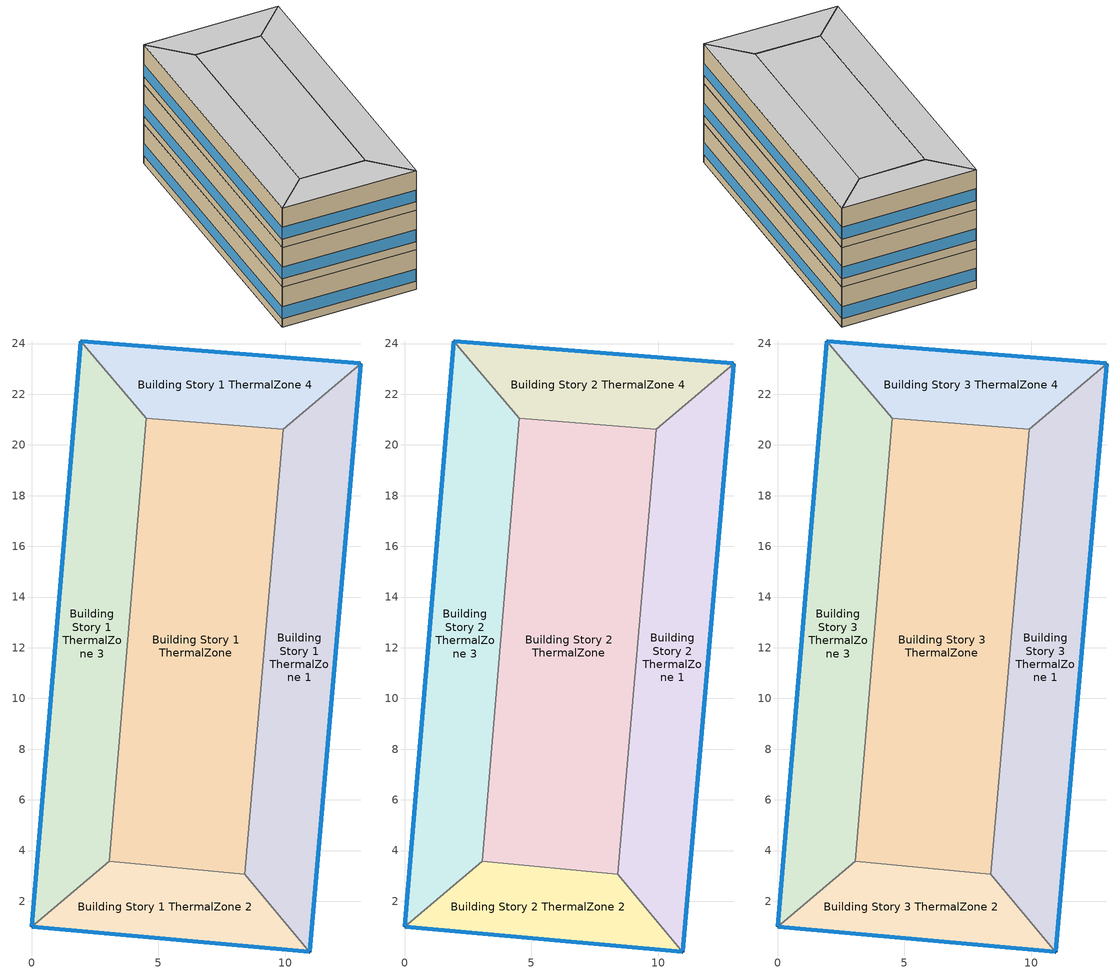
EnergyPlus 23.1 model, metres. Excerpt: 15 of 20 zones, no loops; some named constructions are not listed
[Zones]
Building Story 1 ThermalZone
 floor ground (Typical Insulated Carpeted 8in Slab Floor): 9.92,20.63 8.4,3.07 3.06,3.57 4.51,21.05 z0
 wall adiabatic (Typical Interior Wall): 8.4,3.07 9.92,20.63 4.51,21.05 3.06,3.57 8.4,3.07 z0:3.6
 ceiling adiabatic (Typical Interior Floor): 4.51,21.05 3.06,3.57 8.4,3.07 9.92,20.63 z3.6
Building Story 1 ThermalZone 1
 floor ground (Typical Insulated Carpeted 8in Slab Floor): 12.98,23.21 10.97,0 8.4,3.07 9.92,20.63 z0
 wall outside (Typical Insulated Steel Framed Exterior Wall R-20.41): 10.97,0 12.98,23.21 z0:3.6
 wall adiabatic (Typical Interior Wall): 12.98,23.21 9.92,20.63 8.4,3.07 10.97,0 z0:3.6
 window (U 0.48 SHGC 0.40 Dbl Ref-D Clr 6mm/13mm): 10.97,0.03 12.98,23.19 z0.76:1.84
 ceiling adiabatic (Typical Interior Ceiling): 9.92,20.63 8.4,3.07 10.97,0 12.98,23.21 z3.6
Building Story 1 ThermalZone 2
 floor ground (Typical Insulated Carpeted 8in Slab Floor): 10.97,0 0,1 3.06,3.57 8.4,3.07 z0
 wall outside (Typical Insulated Steel Framed Exterior Wall R-20.41): 0,1 10.97,0 z0:3.6
 wall adiabatic (Typical Interior Wall): 10.97,0 8.4,3.07 3.06,3.57 0,1 z0:3.6
 window (U 0.48 SHGC 0.40 Dbl Ref-D Clr 6mm/13mm): 0.03,1 10.94,0 z0.76:1.85
 ceiling adiabatic (Typical Interior Ceiling): 8.4,3.07 3.06,3.57 0,1 10.97,0 z3.6
Building Story 1 ThermalZone 3
 floor ground (Typical Insulated Carpeted 8in Slab Floor): 0,1 1.93,24.1 4.51,21.05 3.06,3.57 z0
 wall outside (Typical Insulated Steel Framed Exterior Wall R-20.41): 1.93,24.1 0,1 z0:3.6
 wall adiabatic (Typical Interior Wall): 0,1 3.06,3.57 4.51,21.05 1.93,24.1 z0:3.6
 window (U 0.48 SHGC 0.40 Dbl Ref-D Clr 6mm/13mm): 1.92,24.07 0,1.02 z0.76:1.84
 ceiling adiabatic (Typical Interior Ceiling): 3.06,3.57 4.51,21.05 1.93,24.1 0,1 z3.6
Building Story 1 ThermalZone 4
 floor ground (Typical Insulated Carpeted 8in Slab Floor): 1.93,24.1 12.98,23.21 9.92,20.63 4.51,21.05 z0
 wall outside (Typical Insulated Steel Framed Exterior Wall R-20.41): 12.98,23.21 1.93,24.1 z0:3.6
 wall adiabatic (Typical Interior Wall): 1.93,24.1 4.51,21.05 9.92,20.63 12.98,23.21 z0:3.6
 window (U 0.48 SHGC 0.40 Dbl Ref-D Clr 6mm/13mm): 12.95,23.21 1.95,24.1 z0.76:1.85
 ceiling adiabatic (Typical Interior Ceiling): 4.51,21.05 9.92,20.63 12.98,23.21 1.93,24.1 z3.6
Building Story 2 ThermalZone
 floor adiabatic (Typical Interior Floor): 9.92,20.63 8.4,3.07 3.06,3.57 4.51,21.05 z3.6
 wall adiabatic (Typical Interior Wall): 8.4,3.07 9.92,20.63 4.51,21.05 3.06,3.57 8.4,3.07 z3.6:7.2
 ceiling adiabatic (Typical Interior Ceiling): 4.51,21.05 3.06,3.57 8.4,3.07 9.92,20.63 z7.2
Building Story 2 ThermalZone 1
 floor adiabatic (Typical Interior Ceiling): 12.98,23.21 10.97,0 8.4,3.07 9.92,20.63 z3.6
 wall outside (Typical Insulated Steel Framed Exterior Wall R-20.41): 10.97,0 12.98,23.21 z3.6:7.2
 wall adiabatic (Typical Interior Wall): 12.98,23.21 9.92,20.63 8.4,3.07 10.97,0 z3.6:7.2
 window (U 0.48 SHGC 0.40 Dbl Ref-D Clr 6mm/13mm): 10.97,0.03 12.98,23.19 z4.36:5.44
 ceiling adiabatic (Typical Interior Ceiling): 9.92,20.63 8.4,3.07 10.97,0 12.98,23.21 z7.2
Building Story 2 ThermalZone 2
 floor adiabatic (Typical Interior Ceiling): 10.97,0 0,1 3.06,3.57 8.4,3.07 z3.6
 wall outside (Typical Insulated Steel Framed Exterior Wall R-20.41): 0,1 10.97,0 z3.6:7.2
 wall adiabatic (Typical Interior Wall): 10.97,0 8.4,3.07 3.06,3.57 0,1 z3.6:7.2
 window (U 0.48 SHGC 0.40 Dbl Ref-D Clr 6mm/13mm): 0.03,1 10.94,0 z4.36:5.45
 ceiling adiabatic (Typical Interior Ceiling): 8.4,3.07 3.06,3.57 0,1 10.97,0 z7.2
Building Story 2 ThermalZone 3
 floor adiabatic (Typical Interior Ceiling): 0,1 1.93,24.1 4.51,21.05 3.06,3.57 z3.6
 wall outside (Typical Insulated Steel Framed Exterior Wall R-20.41): 1.93,24.1 0,1 z3.6:7.2
 wall adiabatic (Typical Interior Wall): 0,1 3.06,3.57 4.51,21.05 1.93,24.1 z3.6:7.2
 window (U 0.48 SHGC 0.40 Dbl Ref-D Clr 6mm/13mm): 1.92,24.07 0,1.02 z4.36:5.44
 ceiling adiabatic (Typical Interior Ceiling): 3.06,3.57 4.51,21.05 1.93,24.1 0,1 z7.2
Building Story 2 ThermalZone 4
 floor adiabatic (Typical Interior Ceiling): 1.93,24.1 12.98,23.21 9.92,20.63 4.51,21.05 z3.6
 wall outside (Typical Insulated Steel Framed Exterior Wall R-20.41): 12.98,23.21 1.93,24.1 z3.6:7.2
 wall adiabatic (Typical Interior Wall): 1.93,24.1 4.51,21.05 9.92,20.63 12.98,23.21 z3.6:7.2
 window (U 0.48 SHGC 0.40 Dbl Ref-D Clr 6mm/13mm): 12.95,23.21 1.95,24.1 z4.36:5.45
 ceiling adiabatic (Typical Interior Ceiling): 4.51,21.05 9.92,20.63 12.98,23.21 1.93,24.1 z7.2
Building Story 3 ThermalZone
 floor adiabatic (Typical Interior Ceiling): 9.92,20.63 8.4,3.07 3.06,3.57 4.51,21.05 z7.2
 wall adiabatic (Typical Interior Wall): 8.4,3.07 9.92,20.63 4.51,21.05 3.06,3.57 8.4,3.07 z7.2:10.8
 ceiling adiabatic (Typical Interior Ceiling): 4.51,21.05 3.06,3.57 8.4,3.07 9.92,20.63 z10.8
Building Story 3 ThermalZone 1
 floor adiabatic (Typical Interior Ceiling): 12.98,23.21 10.97,0 8.4,3.07 9.92,20.63 z7.2
 wall outside (Typical Insulated Steel Framed Exterior Wall R-20.41): 10.97,0 12.98,23.21 z7.2:10.8
 wall adiabatic (Typical Interior Wall): 12.98,23.21 9.92,20.63 8.4,3.07 10.97,0 z7.2:10.8
 window (U 0.48 SHGC 0.40 Dbl Ref-D Clr 6mm/13mm): 10.97,0.03 12.98,23.19 z7.96:9.04
 ceiling adiabatic (Typical Interior Ceiling): 9.92,20.63 8.4,3.07 10.97,0 12.98,23.21 z10.8
Building Story 3 ThermalZone 2
 floor adiabatic (Typical Interior Ceiling): 10.97,0 0,1 3.06,3.57 8.4,3.07 z7.2
 wall outside (Typical Insulated Steel Framed Exterior Wall R-20.41): 0,1 10.97,0 z7.2:10.8
 wall adiabatic (Typical Interior Wall): 10.97,0 8.4,3.07 3.06,3.57 0,1 z7.2:10.8
 window (U 0.48 SHGC 0.40 Dbl Ref-D Clr 6mm/13mm): 0.03,1 10.94,0 z7.96:9.05
 ceiling adiabatic (Typical Interior Floor): 8.4,3.07 3.06,3.57 0,1 10.97,0 z10.8
Building Story 3 ThermalZone 3
 floor adiabatic (Typical Interior Ceiling): 0,1 1.93,24.1 4.51,21.05 3.06,3.57 z7.2
 wall outside (Typical Insulated Steel Framed Exterior Wall R-20.41): 1.93,24.1 0,1 z7.2:10.8
 wall adiabatic (Typical Interior Wall): 0,1 3.06,3.57 4.51,21.05 1.93,24.1 z7.2:10.8
 window (U 0.48 SHGC 0.40 Dbl Ref-D Clr 6mm/13mm): 1.92,24.07 0,1.02 z7.96:9.04
 ceiling adiabatic (Typical Interior Floor): 3.06,3.57 4.51,21.05 1.93,24.1 0,1 z10.8
Building Story 3 ThermalZone 4
 floor adiabatic (Typical Interior Ceiling): 1.93,24.1 12.98,23.21 9.92,20.63 4.51,21.05 z7.2
 wall outside (Typical Insulated Steel Framed Exterior Wall R-20.41): 12.98,23.21 1.93,24.1 z7.2:10.8
 wall adiabatic (Typical Interior Wall): 1.93,24.1 4.51,21.05 9.92,20.63 12.98,23.21 z7.2:10.8
 window (U 0.48 SHGC 0.40 Dbl Ref-D Clr 6mm/13mm): 12.95,23.21 1.95,24.1 z7.96:9.05
 ceiling adiabatic (Typical Interior Floor): 4.51,21.05 9.92,20.63 12.98,23.21 1.93,24.1 z10.8
[Building]
bld_34: Terrain=City
[Site:Location]
Laramie General Brees Field_WY_USA: Latitude {deg}=41.3151; Longitude {deg}=-105.58; Time Zone {hr}=-7; Elevation {m}=2215
[Site:GroundTemperature:FCfactorMethod]
8.6, 2.8, -4.1, -8.8, -2.2, 0.3, 6.7, 10.1, 16.5, 20.6, 19.2, 14.7
[Site:WaterMainsTemperature]
Calculation Method=Correlation; Annual Average Outdoor Air Temperature {C}=8.96667; Maximum Difference In Monthly Average Outdoor Air Temperatures {deltaC}=26.2
[SizingPeriod:DesignDay] Day of Month=21; Dry-Bulb Temperature Range Modifier Type=DefaultMultipliers; Humidity Condition Type=Wetbulb; Barometric Pressure {Pa}=98769; Rain Indicator=No; Snow Indicator=No; Daylight Saving Time Indicator=No; Begin Environment Reset Mode=FullResetAtBeginEnvironment
Name | Month | Day Type | Maximum Dry-Bulb Temperature {C} | Daily Dry-Bulb Temperature Range {deltaC} | Wetbulb or DewPoint at Maximum Dry-Bulb {C} | Wind Speed {m/s} | Wind Direction {deg} | Solar Model Indicator | ASHRAE Clear Sky Optical Depth for Beam Irradiance (taub) | ASHRAE Clear Sky Optical Depth for Diffuse Irradiance (taud) | Sky Clearness
Buffalo Niagara Intl Ap Ann Clg .4% Condns DB=>MWB 1 | 7 | SummerDesignDay | 30.3 | 9.3 | 21.8 | 5.7 | 240 | ASHRAETau | 0.462 | 2.001
Buffalo Niagara Intl Ap Ann Clg .4% Condns WB=>MDB 1 | 7 | SummerDesignDay | 27.8 | 9.3 | 23.8 | 5.7 | 240 | ASHRAETau | 0.462 | 2.001
Buffalo Niagara Intl Ap Ann Htg 99.6% Condns DB 1 | 1 | WinterDesignDay | -16.3 | 0 | -16.3 | 5.1 | 270 | ASHRAEClearSky |  |  | 0
[Material] Thermal Absorptance=0.9; Solar Absorptance=0.7
Name | Roughness | Thickness {m} | Conductivity {W/m-K} | Density {kg/m3} | Specific Heat {J/kg-K} | Visible Absorptance
100mm Normalweight concrete floor | MediumRough | 0.1016 | 2.31045 | 2322 | 832.557 | 0.7
25mm Stucco | Smooth | 0.0254 | 0.72 | 1856 | 840 | 0.7
5/8 in. Gypsum Board | MediumSmooth | 0.0159 | 0.16 | 800 | 1090 | 0.7
8 in. Normalweight Concrete Floor | MediumRough | 0.2032 | 2.31 | 2322 | 832 | 0.7
G01 13mm gypsum board | Smooth | 0.0127 | 0.160031 | 800.001 | 1090.73 | 0.5
[Material:NoMass] Roughness=Smooth; Thermal Absorptance=0.9; Solar Absorptance=0.7
Name | Thermal Resistance {m2-K/W} | Visible Absorptance
CP02 CARPET PAD; Typical Carpet Pad | 0.21648 | 0.8
Typical Insulation R-18.23 | 3.21036 | 0.7
[WindowMaterial:Gas]
AIR 13MM: Gas Type=Air; Thickness {m}=0.0127
[WindowMaterial:Glazing] Optical Data Type=SpectralAverage; Thickness {m}=0.006; Infrared Transmittance at Normal Incidence=0; Front Side Infrared Hemispherical Emissivity=0.84; Conductivity {W/m-K}=0.9; Dirt Correction Factor for Solar and Visible Transmittance=1; Solar Diffusing=No
Name | Solar Transmittance at Normal Incidence | Front Side Solar Reflectance at Normal Incidence | Back Side Solar Reflectance at Normal Incidence | Visible Transmittance at Normal Incidence | Front Side Visible Reflectance at Normal Incidence | Back Side Visible Reflectance at Normal Incidence | Back Side Infrared Hemispherical Emissivity
CLEAR 6MM | 0.775 | 0.071 | 0.071 | 0.881 | 0.08 | 0.08 | 0.84
REF D CLEAR 6MM | 0.429 | 0.308 | 0.379 | 0.334 | 0.453 | 0.505 | 0.82
[Construction]
Typical Insulated Carpeted 8in Slab Floor: 8 in. Normalweight Concrete Floor, Typical Carpet Pad
Typical Insulated Steel Framed Exterior Wall R-20.41: 25mm Stucco, 5/8 in. Gypsum Board, Typical Insulation R-18.23, 5/8 in. Gypsum Board
Typical Interior Ceiling: CP02 CARPET PAD, 100mm Normalweight concrete floor
Typical Interior Floor: 100mm Normalweight concrete floor, CP02 CARPET PAD
Typical Interior Wall: G01 13mm gypsum board, G01 13mm gypsum board
U 0.48 SHGC 0.40 Dbl Ref-D Clr 6mm/13mm: REF D CLEAR 6MM, AIR 13MM, CLEAR 6MM
[Zone] Multiplier=1; Part of Total Floor Area=Yes
Building Story 1 ThermalZone; Building Story 1 ThermalZone 1; Building Story 1 ThermalZone 2; Building Story 1 ThermalZone 3; Building Story 1 ThermalZone 4; Building Story 2 ThermalZone; Building Story 2 ThermalZone 1; Building Story 2 ThermalZone 2; Building Story 2 ThermalZone 3; Building Story 2 ThermalZone 4; Building Story 3 ThermalZone; Building Story 3 ThermalZone 1; Building Story 3 ThermalZone 2; Building Story 3 ThermalZone 3; Building Story 3 ThermalZone 4
[Space]
Name | Zone | Space Type
Building Story 1 Space | Building Story 1 ThermalZone | Story Ground Blended Space Type
Building Story 1 Space 1 | Building Story 1 ThermalZone 1 | Story Ground Blended Space Type
Building Story 1 Space 2 | Building Story 1 ThermalZone 2 | Story Ground Blended Space Type
Building Story 1 Space 3 | Building Story 1 ThermalZone 3 | Story Ground Blended Space Type
Building Story 1 Space 4 | Building Story 1 ThermalZone 4 | Story Ground Blended Space Type
Building Story 2 Space | Building Story 2 ThermalZone | Story Mid Blended Space Type
Building Story 2 Space 1 | Building Story 2 ThermalZone 1 | Story Mid Blended Space Type
Building Story 2 Space 2 | Building Story 2 ThermalZone 2 | Story Mid Blended Space Type
Building Story 2 Space 3 | Building Story 2 ThermalZone 3 | Story Mid Blended Space Type
Building Story 2 Space 4 | Building Story 2 ThermalZone 4 | Story Mid Blended Space Type
Building Story 3 Space | Building Story 3 ThermalZone | Story Mid2 Blended Space Type
Building Story 3 Space 1 | Building Story 3 ThermalZone 1 | Story Mid2 Blended Space Type
Building Story 3 Space 2 | Building Story 3 ThermalZone 2 | Story Mid2 Blended Space Type
Building Story 3 Space 3 | Building Story 3 ThermalZone 3 | Story Mid2 Blended Space Type
Building Story 3 Space 4 | Building Story 3 ThermalZone 4 | Story Mid2 Blended Space Type
[InternalMass]
Name | Construction | Zone or ZoneList | Space or SpaceList | Surface Area {m2}
Building Story 1 Space 1 Office OfficeLarge Data Center A  - Story Ground Mass; Building Story 1 Space 1 Office OfficeLarge Data Center C  - Story Ground Mass | InteriorFurnishings 1 | Building Story 1 ThermalZone 1 | Building Story 1 Space 1 | 0.606669
Building Story 1 Space 2 Office OfficeLarge Data Center A  - Story Ground Mass; Building Story 1 Space 2 Office OfficeLarge Data Center C  - Story Ground Mass | InteriorFurnishings 1 | Building Story 1 ThermalZone 2 | Building Story 1 Space 2 | 0.243609
Building Story 1 Space Office OfficeLarge Data Center A  - Story Ground Mass; Building Story 1 Space Office OfficeLarge Data Center C  - Story Ground Mass | InteriorFurnishings 1 | Building Story 1 ThermalZone | Building Story 1 Space | 0.996878
Building Story 1 Space 3 Office OfficeLarge Data Center A  - Story Ground Mass; Building Story 1 Space 3 Office OfficeLarge Data Center C  - Story Ground Mass | InteriorFurnishings 1 | Building Story 1 ThermalZone 3 | Building Story 1 Space 3 | 0.60685
Building Story 1 Space 4 Office OfficeLarge Data Center A  - Story Ground Mass; Building Story 1 Space 4 Office OfficeLarge Data Center C  - Story Ground Mass | InteriorFurnishings 1 | Building Story 1 ThermalZone 4 | Building Story 1 Space 4 | 0.245283
Building Story 1 Space 1 Office OfficeLarge Data Center B  - Story Ground Mass | InteriorFurnishings 1 | Building Story 1 ThermalZone 1 | Building Story 1 Space 1 | 0.52294
Building Story 1 Space 2 Office OfficeLarge Data Center B  - Story Ground Mass | InteriorFurnishings 1 | Building Story 1 ThermalZone 2 | Building Story 1 Space 2 | 0.209987
Building Story 1 Space Office OfficeLarge Data Center B  - Story Ground Mass | InteriorFurnishings 1 | Building Story 1 ThermalZone | Building Story 1 Space | 0.859296
Building Story 1 Space 3 Office OfficeLarge Data Center B  - Story Ground Mass | InteriorFurnishings 1 | Building Story 1 ThermalZone 3 | Building Story 1 Space 3 | 0.523097
Building Story 1 Space 4 Office OfficeLarge Data Center B  - Story Ground Mass | InteriorFurnishings 1 | Building Story 1 ThermalZone 4 | Building Story 1 Space 4 | 0.211431
Building Story 1 Space 1 Office OfficeLarge Main Data Center A  - Story Ground Mass; Building Story 1 Space 1 Office OfficeLarge Main Data Center C  - Story Ground Mass | InteriorFurnishings 1 | Building Story 1 ThermalZone 1 | Building Story 1 Space 1 | 1.09071
Building Story 1 Space 2 Office OfficeLarge Main Data Center A  - Story Ground Mass; Building Story 1 Space 2 Office OfficeLarge Main Data Center C  - Story Ground Mass | InteriorFurnishings 1 | Building Story 1 ThermalZone 2 | Building Story 1 Space 2 | 0.437978
Building Story 1 Space Office OfficeLarge Main Data Center A  - Story Ground Mass; Building Story 1 Space Office OfficeLarge Main Data Center C  - Story Ground Mass | InteriorFurnishings 1 | Building Story 1 ThermalZone | Building Story 1 Space | 1.79226
Building Story 1 Space 3 Office OfficeLarge Main Data Center A  - Story Ground Mass; Building Story 1 Space 3 Office OfficeLarge Main Data Center C  - Story Ground Mass | InteriorFurnishings 1 | Building Story 1 ThermalZone 3 | Building Story 1 Space 3 | 1.09104
Building Story 1 Space 4 Office OfficeLarge Main Data Center A  - Story Ground Mass; Building Story 1 Space 4 Office OfficeLarge Main Data Center C  - Story Ground Mass | InteriorFurnishings 1 | Building Story 1 ThermalZone 4 | Building Story 1 Space 4 | 0.440988
Building Story 1 Space 1 Office OfficeLarge Main Data Center B  - Story Ground Mass | InteriorFurnishings 1 | Building Story 1 ThermalZone 1 | Building Story 1 Space 1 | 0.94018
Building Story 1 Space 2 Office OfficeLarge Main Data Center B  - Story Ground Mass | InteriorFurnishings 1 | Building Story 1 ThermalZone 2 | Building Story 1 Space 2 | 0.377531
Building Story 1 Space Office OfficeLarge Main Data Center B  - Story Ground Mass | InteriorFurnishings 1 | Building Story 1 ThermalZone | Building Story 1 Space | 1.5449
Building Story 1 Space 3 Office OfficeLarge Main Data Center B  - Story Ground Mass | InteriorFurnishings 1 | Building Story 1 ThermalZone 3 | Building Story 1 Space 3 | 0.940461
Building Story 1 Space 4 Office OfficeLarge Main Data Center B  - Story Ground Mass | InteriorFurnishings 1 | Building Story 1 ThermalZone 4 | Building Story 1 Space 4 | 0.380126
Building Story 1 Space 1 SecondarySchool Auditorium A  - Story Ground Mass; Building Story 1 Space 1 SecondarySchool Auditorium C  - Story Ground Mass | InteriorFurnishings 1 | Building Story 1 ThermalZone 1 | Building Story 1 Space 1 | 4.87917
Building Story 1 Space 2 SecondarySchool Auditorium A  - Story Ground Mass; Building Story 1 Space 2 SecondarySchool Auditorium C  - Story Ground Mass | InteriorFurnishings 1 | Building Story 1 ThermalZone 2 | Building Story 1 Space 2 | 1.95924
Building Story 1 Space SecondarySchool Auditorium A  - Story Ground Mass; Building Story 1 Space SecondarySchool Auditorium C  - Story Ground Mass | InteriorFurnishings 1 | Building Story 1 ThermalZone | Building Story 1 Space | 8.01745
Building Story 1 Space 3 SecondarySchool Auditorium A  - Story Ground Mass; Building Story 1 Space 3 SecondarySchool Auditorium C  - Story Ground Mass | InteriorFurnishings 1 | Building Story 1 ThermalZone 3 | Building Story 1 Space 3 | 4.88062
Building Story 1 Space 4 SecondarySchool Auditorium A  - Story Ground Mass; Building Story 1 Space 4 SecondarySchool Auditorium C  - Story Ground Mass | InteriorFurnishings 1 | Building Story 1 ThermalZone 4 | Building Story 1 Space 4 | 1.97271
Building Story 1 Space 1 SecondarySchool Auditorium B  - Story Ground Mass | InteriorFurnishings 1 | Building Story 1 ThermalZone 1 | Building Story 1 Space 1 | 4.20577
Building Story 1 Space 2 SecondarySchool Auditorium B  - Story Ground Mass | InteriorFurnishings 1 | Building Story 1 ThermalZone 2 | Building Story 1 Space 2 | 1.68884
Building Story 1 Space SecondarySchool Auditorium B  - Story Ground Mass | InteriorFurnishings 1 | Building Story 1 ThermalZone | Building Story 1 Space | 6.91093
Building Story 1 Space 3 SecondarySchool Auditorium B  - Story Ground Mass | InteriorFurnishings 1 | Building Story 1 ThermalZone 3 | Building Story 1 Space 3 | 4.20703
Building Story 1 Space 4 SecondarySchool Auditorium B  - Story Ground Mass | InteriorFurnishings 1 | Building Story 1 ThermalZone 4 | Building Story 1 Space 4 | 1.70045
Building Story 1 Space 1 SecondarySchool Cafeteria A  - Story Ground Mass; Building Story 1 Space 1 SecondarySchool Cafeteria C  - Story Ground Mass | InteriorFurnishings 1 | Building Story 1 ThermalZone 1 | Building Story 1 Space 1 | 3.0882
Building Story 1 Space 2 SecondarySchool Cafeteria A  - Story Ground Mass; Building Story 1 Space 2 SecondarySchool Cafeteria C  - Story Ground Mass | InteriorFurnishings 1 | Building Story 1 ThermalZone 2 | Building Story 1 Space 2 | 1.24007
Building Story 1 Space SecondarySchool Cafeteria A  - Story Ground Mass; Building Story 1 Space SecondarySchool Cafeteria C  - Story Ground Mass | InteriorFurnishings 1 | Building Story 1 ThermalZone | Building Story 1 Space | 5.07454
Building Story 1 Space 3 SecondarySchool Cafeteria A  - Story Ground Mass; Building Story 1 Space 3 SecondarySchool Cafeteria C  - Story Ground Mass | InteriorFurnishings 1 | Building Story 1 ThermalZone 3 | Building Story 1 Space 3 | 3.08913
Building Story 1 Space 4 SecondarySchool Cafeteria A  - Story Ground Mass; Building Story 1 Space 4 SecondarySchool Cafeteria C  - Story Ground Mass | InteriorFurnishings 1 | Building Story 1 ThermalZone 4 | Building Story 1 Space 4 | 1.2486
Building Story 1 Space 1 SecondarySchool Cafeteria B  - Story Ground Mass | InteriorFurnishings 1 | Building Story 1 ThermalZone 1 | Building Story 1 Space 1 | 2.66199
Building Story 1 Space 2 SecondarySchool Cafeteria B  - Story Ground Mass | InteriorFurnishings 1 | Building Story 1 ThermalZone 2 | Building Story 1 Space 2 | 1.06893
Building Story 1 Space SecondarySchool Cafeteria B  - Story Ground Mass | InteriorFurnishings 1 | Building Story 1 ThermalZone | Building Story 1 Space | 4.37418
Building Story 1 Space 3 SecondarySchool Cafeteria B  - Story Ground Mass | InteriorFurnishings 1 | Building Story 1 ThermalZone 3 | Building Story 1 Space 3 | 2.66278
Building Story 1 Space 4 SecondarySchool Cafeteria B  - Story Ground Mass | InteriorFurnishings 1 | Building Story 1 ThermalZone 4 | Building Story 1 Space 4 | 1.07627
Building Story 1 Space 1 SecondarySchool ComputerRoom A  - Story Ground Mass; Building Story 1 Space 1 SecondarySchool ComputerRoom C  - Story Ground Mass | InteriorFurnishings 1 | Building Story 1 ThermalZone 1 | Building Story 1 Space 1 | 4.71459
Building Story 1 Space 2 SecondarySchool ComputerRoom A  - Story Ground Mass; Building Story 1 Space 2 SecondarySchool ComputerRoom C  - Story Ground Mass | InteriorFurnishings 1 | Building Story 1 ThermalZone 2 | Building Story 1 Space 2 | 1.89315
Building Story 1 Space SecondarySchool ComputerRoom A  - Story Ground Mass; Building Story 1 Space SecondarySchool ComputerRoom C  - Story Ground Mass | InteriorFurnishings 1 | Building Story 1 ThermalZone | Building Story 1 Space | 7.74702
Building Story 1 Space 3 SecondarySchool ComputerRoom A  - Story Ground Mass; Building Story 1 Space 3 SecondarySchool ComputerRoom C  - Story Ground Mass | InteriorFurnishings 1 | Building Story 1 ThermalZone 3 | Building Story 1 Space 3 | 4.716
Building Story 1 Space 4 SecondarySchool ComputerRoom A  - Story Ground Mass; Building Story 1 Space 4 SecondarySchool ComputerRoom C  - Story Ground Mass | InteriorFurnishings 1 | Building Story 1 ThermalZone 4 | Building Story 1 Space 4 | 1.90617
Building Story 1 Space 1 SecondarySchool ComputerRoom B  - Story Ground Mass | InteriorFurnishings 1 | Building Story 1 ThermalZone 1 | Building Story 1 Space 1 | 4.06391
Building Story 1 Space 2 SecondarySchool ComputerRoom B  - Story Ground Mass | InteriorFurnishings 1 | Building Story 1 ThermalZone 2 | Building Story 1 Space 2 | 1.63187
Building Story 1 Space SecondarySchool ComputerRoom B  - Story Ground Mass | InteriorFurnishings 1 | Building Story 1 ThermalZone | Building Story 1 Space | 6.67782
Building Story 1 Space 3 SecondarySchool ComputerRoom B  - Story Ground Mass | InteriorFurnishings 1 | Building Story 1 ThermalZone 3 | Building Story 1 Space 3 | 4.06513
Building Story 1 Space 4 SecondarySchool ComputerRoom B  - Story Ground Mass | InteriorFurnishings 1 | Building Story 1 ThermalZone 4 | Building Story 1 Space 4 | 1.64309
Building Story 1 Space 1 SecondarySchool Gym A end_b - Story Ground Mass; Building Story 1 Space 1 SecondarySchool Gym C end_b - Story Ground Mass | InteriorFurnishings 1 | Building Story 1 ThermalZone 1 | Building Story 1 Space 1 | 7.96091
Building Story 1 Space 2 SecondarySchool Gym A end_b - Story Ground Mass; Building Story 1 Space 2 SecondarySchool Gym C end_b - Story Ground Mass | InteriorFurnishings 1 | Building Story 1 ThermalZone 2 | Building Story 1 Space 2 | 3.19672
Building Story 1 Space SecondarySchool Gym A end_b - Story Ground Mass; Building Story 1 Space SecondarySchool Gym C end_b - Story Ground Mass | InteriorFurnishings 1 | Building Story 1 ThermalZone | Building Story 1 Space | 13.0814
Building Story 1 Space 3 SecondarySchool Gym A end_b - Story Ground Mass; Building Story 1 Space 3 SecondarySchool Gym C end_b - Story Ground Mass | InteriorFurnishings 1 | Building Story 1 ThermalZone 3 | Building Story 1 Space 3 | 7.96329
Building Story 1 Space 4 SecondarySchool Gym A end_b - Story Ground Mass; Building Story 1 Space 4 SecondarySchool Gym C end_b - Story Ground Mass | InteriorFurnishings 1 | Building Story 1 ThermalZone 4 | Building Story 1 Space 4 | 3.21869
Building Story 1 Space 1 SecondarySchool Gym B end_b - Story Ground Mass | InteriorFurnishings 1 | Building Story 1 ThermalZone 1 | Building Story 1 Space 1 | 6.8622
Building Story 1 Space 2 SecondarySchool Gym B end_b - Story Ground Mass | InteriorFurnishings 1 | Building Story 1 ThermalZone 2 | Building Story 1 Space 2 | 2.75553
Building Story 1 Space SecondarySchool Gym B end_b - Story Ground Mass | InteriorFurnishings 1 | Building Story 1 ThermalZone | Building Story 1 Space | 11.276
Building Story 1 Space 3 SecondarySchool Gym B end_b - Story Ground Mass | InteriorFurnishings 1 | Building Story 1 ThermalZone 3 | Building Story 1 Space 3 | 6.86425
Building Story 1 Space 4 SecondarySchool Gym B end_b - Story Ground Mass | InteriorFurnishings 1 | Building Story 1 ThermalZone 4 | Building Story 1 Space 4 | 2.77447
Building Story 1 Space 1 SecondarySchool Kitchen A  - Story Ground Mass; Building Story 1 Space 1 SecondarySchool Kitchen C  - Story Ground Mass | InteriorFurnishings 1 | Building Story 1 ThermalZone 1 | Building Story 1 Space 1 | 1.0649
Building Story 1 Space 2 SecondarySchool Kitchen A  - Story Ground Mass; Building Story 1 Space 2 SecondarySchool Kitchen C  - Story Ground Mass | InteriorFurnishings 1 | Building Story 1 ThermalZone 2 | Building Story 1 Space 2 | 0.427611
Building Story 1 Space SecondarySchool Kitchen A  - Story Ground Mass; Building Story 1 Space SecondarySchool Kitchen C  - Story Ground Mass | InteriorFurnishings 1 | Building Story 1 ThermalZone | Building Story 1 Space | 1.74984
Building Story 1 Space 3 SecondarySchool Kitchen A  - Story Ground Mass; Building Story 1 Space 3 SecondarySchool Kitchen C  - Story Ground Mass | InteriorFurnishings 1 | Building Story 1 ThermalZone 3 | Building Story 1 Space 3 | 1.06522
Building Story 1 Space 4 SecondarySchool Kitchen A  - Story Ground Mass; Building Story 1 Space 4 SecondarySchool Kitchen C  - Story Ground Mass | InteriorFurnishings 1 | Building Story 1 ThermalZone 4 | Building Story 1 Space 4 | 0.430551
Building Story 1 Space 1 SecondarySchool Kitchen B  - Story Ground Mass | InteriorFurnishings 1 | Building Story 1 ThermalZone 1 | Building Story 1 Space 1 | 0.917927
Building Story 1 Space 2 SecondarySchool Kitchen B  - Story Ground Mass | InteriorFurnishings 1 | Building Story 1 ThermalZone 2 | Building Story 1 Space 2 | 0.368595
Building Story 1 Space SecondarySchool Kitchen B  - Story Ground Mass | InteriorFurnishings 1 | Building Story 1 ThermalZone | Building Story 1 Space | 1.50834
Building Story 1 Space 3 SecondarySchool Kitchen B  - Story Ground Mass | InteriorFurnishings 1 | Building Story 1 ThermalZone 3 | Building Story 1 Space 3 | 0.918201
Building Story 1 Space 4 SecondarySchool Kitchen B  - Story Ground Mass | InteriorFurnishings 1 | Building Story 1 ThermalZone 4 | Building Story 1 Space 4 | 0.371129
Building Story 1 Space 1 SecondarySchool Library A  - Story Ground Mass; Building Story 1 Space 1 SecondarySchool Library C  - Story Ground Mass | InteriorFurnishings 1 | Building Story 1 ThermalZone 1 | Building Story 1 Space 1 | 4.1531
Building Story 1 Space 2 SecondarySchool Library A  - Story Ground Mass; Building Story 1 Space 2 SecondarySchool Library C  - Story Ground Mass | InteriorFurnishings 1 | Building Story 1 ThermalZone 2 | Building Story 1 Space 2 | 1.66768
Building Story 1 Space SecondarySchool Library A  - Story Ground Mass; Building Story 1 Space SecondarySchool Library C  - Story Ground Mass | InteriorFurnishings 1 | Building Story 1 ThermalZone | Building Story 1 Space | 6.82437
Building Story 1 Space 3 SecondarySchool Library A  - Story Ground Mass; Building Story 1 Space 3 SecondarySchool Library C  - Story Ground Mass | InteriorFurnishings 1 | Building Story 1 ThermalZone 3 | Building Story 1 Space 3 | 4.15434
Building Story 1 Space 4 SecondarySchool Library A  - Story Ground Mass; Building Story 1 Space 4 SecondarySchool Library C  - Story Ground Mass | InteriorFurnishings 1 | Building Story 1 ThermalZone 4 | Building Story 1 Space 4 | 1.67915
Building Story 1 Space 1 SecondarySchool Library B  - Story Ground Mass | InteriorFurnishings 1 | Building Story 1 ThermalZone 1 | Building Story 1 Space 1 | 3.57992
Building Story 1 Space 2 SecondarySchool Library B  - Story Ground Mass | InteriorFurnishings 1 | Building Story 1 ThermalZone 2 | Building Story 1 Space 2 | 1.43752
Building Story 1 Space SecondarySchool Library B  - Story Ground Mass | InteriorFurnishings 1 | Building Story 1 ThermalZone | Building Story 1 Space | 5.88252
Building Story 1 Space 3 SecondarySchool Library B  - Story Ground Mass | InteriorFurnishings 1 | Building Story 1 ThermalZone 3 | Building Story 1 Space 3 | 3.58099
Building Story 1 Space 4 SecondarySchool Library B  - Story Ground Mass | InteriorFurnishings 1 | Building Story 1 ThermalZone 4 | Building Story 1 Space 4 | 1.4474
Building Story 1 Space 1 SecondarySchool Lobby A  - Story Ground Mass; Building Story 1 Space 1 SecondarySchool Lobby C  - Story Ground Mass; Building Story 1 Space 1 SecondarySchool Restroom A  - Story Ground Mass; Building Story 1 Space 1 SecondarySchool Restroom C  - Story Ground Mass | InteriorFurnishings 1 | Building Story 1 ThermalZone 1 | Building Story 1 Space 1 | 2.07171
Building Story 1 Space 2 SecondarySchool Lobby A  - Story Ground Mass; Building Story 1 Space 2 SecondarySchool Lobby C  - Story Ground Mass; Building Story 1 Space 2 SecondarySchool Restroom A  - Story Ground Mass; Building Story 1 Space 2 SecondarySchool Restroom C  - Story Ground Mass | InteriorFurnishings 1 | Building Story 1 ThermalZone 2 | Building Story 1 Space 2 | 0.831898
Building Story 1 Space SecondarySchool Lobby A  - Story Ground Mass; Building Story 1 Space SecondarySchool Lobby C  - Story Ground Mass; Building Story 1 Space SecondarySchool Restroom A  - Story Ground Mass; Building Story 1 Space SecondarySchool Restroom C  - Story Ground Mass | InteriorFurnishings 1 | Building Story 1 ThermalZone | Building Story 1 Space | 3.40423
Building Story 1 Space 3 SecondarySchool Lobby A  - Story Ground Mass; Building Story 1 Space 3 SecondarySchool Lobby C  - Story Ground Mass; Building Story 1 Space 3 SecondarySchool Restroom A  - Story Ground Mass; Building Story 1 Space 3 SecondarySchool Restroom C  - Story Ground Mass | InteriorFurnishings 1 | Building Story 1 ThermalZone 3 | Building Story 1 Space 3 | 2.07233
Building Story 1 Space 4 SecondarySchool Lobby A  - Story Ground Mass; Building Story 1 Space 4 SecondarySchool Lobby C  - Story Ground Mass; Building Story 1 Space 4 SecondarySchool Restroom A  - Story Ground Mass; Building Story 1 Space 4 SecondarySchool Restroom C  - Story Ground Mass | InteriorFurnishings 1 | Building Story 1 ThermalZone 4 | Building Story 1 Space 4 | 0.837617
Building Story 1 Space 1 SecondarySchool Lobby B  - Story Ground Mass; Building Story 1 Space 1 SecondarySchool Restroom B  - Story Ground Mass | InteriorFurnishings 1 | Building Story 1 ThermalZone 1 | Building Story 1 Space 1 | 1.78579
Building Story 1 Space 2 SecondarySchool Lobby B  - Story Ground Mass; Building Story 1 Space 2 SecondarySchool Restroom B  - Story Ground Mass | InteriorFurnishings 1 | Building Story 1 ThermalZone 2 | Building Story 1 Space 2 | 0.717085
Building Story 1 Space SecondarySchool Lobby B  - Story Ground Mass; Building Story 1 Space SecondarySchool Restroom B  - Story Ground Mass | InteriorFurnishings 1 | Building Story 1 ThermalZone | Building Story 1 Space | 2.9344
Building Story 1 Space 3 SecondarySchool Lobby B  - Story Ground Mass; Building Story 1 Space 3 SecondarySchool Restroom B  - Story Ground Mass | InteriorFurnishings 1 | Building Story 1 ThermalZone 3 | Building Story 1 Space 3 | 1.78632
Building Story 1 Space 4 SecondarySchool Lobby B  - Story Ground Mass; Building Story 1 Space 4 SecondarySchool Restroom B  - Story Ground Mass | InteriorFurnishings 1 | Building Story 1 ThermalZone 4 | Building Story 1 Space 4 | 0.722014
Building Story 1 Space 1 SecondarySchool Mechanical A  - Story Ground Mass; Building Story 1 Space 1 SecondarySchool Mechanical C  - Story Ground Mass | InteriorFurnishings 1 | Building Story 1 ThermalZone 1 | Building Story 1 Space 1 | 3.37863
Building Story 1 Space 2 SecondarySchool Mechanical A  - Story Ground Mass; Building Story 1 Space 2 SecondarySchool Mechanical C  - Story Ground Mass | InteriorFurnishings 1 | Building Story 1 ThermalZone 2 | Building Story 1 Space 2 | 1.35669
Building Story 1 Space SecondarySchool Mechanical A  - Story Ground Mass; Building Story 1 Space SecondarySchool Mechanical C  - Story Ground Mass | InteriorFurnishings 1 | Building Story 1 ThermalZone | Building Story 1 Space | 5.55176
Building Story 1 Space 3 SecondarySchool Mechanical A  - Story Ground Mass; Building Story 1 Space 3 SecondarySchool Mechanical C  - Story Ground Mass | InteriorFurnishings 1 | Building Story 1 ThermalZone 3 | Building Story 1 Space 3 | 3.37964
Building Story 1 Space 4 SecondarySchool Mechanical A  - Story Ground Mass; Building Story 1 Space 4 SecondarySchool Mechanical C  - Story Ground Mass | InteriorFurnishings 1 | Building Story 1 ThermalZone 4 | Building Story 1 Space 4 | 1.36602
Building Story 1 Space 1 SecondarySchool Mechanical B  - Story Ground Mass | InteriorFurnishings 1 | Building Story 1 ThermalZone 1 | Building Story 1 Space 1 | 2.91233
Building Story 1 Space 2 SecondarySchool Mechanical B  - Story Ground Mass | InteriorFurnishings 1 | Building Story 1 ThermalZone 2 | Building Story 1 Space 2 | 1.16945
Building Story 1 Space SecondarySchool Mechanical B  - Story Ground Mass | InteriorFurnishings 1 | Building Story 1 ThermalZone | Building Story 1 Space | 4.78554
Building Story 1 Space 3 SecondarySchool Mechanical B  - Story Ground Mass | InteriorFurnishings 1 | Building Story 1 ThermalZone 3 | Building Story 1 Space 3 | 2.9132
Building Story 1 Space 4 SecondarySchool Mechanical B  - Story Ground Mass | InteriorFurnishings 1 | Building Story 1 ThermalZone 4 | Building Story 1 Space 4 | 1.17749
Building Story 1 Space 1 SecondarySchool Office A  - Story Ground Mass; Building Story 1 Space 1 SecondarySchool Office C  - Story Ground Mass | InteriorFurnishings 1 | Building Story 1 ThermalZone 1 | Building Story 1 Space 1 | 5.25672
Building Story 1 Space 2 SecondarySchool Office A  - Story Ground Mass; Building Story 1 Space 2 SecondarySchool Office C  - Story Ground Mass | InteriorFurnishings 1 | Building Story 1 ThermalZone 2 | Building Story 1 Space 2 | 2.11084
Building Story 1 Space SecondarySchool Office A  - Story Ground Mass; Building Story 1 Space SecondarySchool Office C  - Story Ground Mass | InteriorFurnishings 1 | Building Story 1 ThermalZone | Building Story 1 Space | 8.63785
Building Story 1 Space 3 SecondarySchool Office A  - Story Ground Mass; Building Story 1 Space 3 SecondarySchool Office C  - Story Ground Mass | InteriorFurnishings 1 | Building Story 1 ThermalZone 3 | Building Story 1 Space 3 | 5.25829
Building Story 1 Space 4 SecondarySchool Office A  - Story Ground Mass; Building Story 1 Space 4 SecondarySchool Office C  - Story Ground Mass | InteriorFurnishings 1 | Building Story 1 ThermalZone 4 | Building Story 1 Space 4 | 2.12536
Building Story 1 Space 1 SecondarySchool Office B  - Story Ground Mass | InteriorFurnishings 1 | Building Story 1 ThermalZone 1 | Building Story 1 Space 1 | 4.53122
Building Story 1 Space 2 SecondarySchool Office B  - Story Ground Mass | InteriorFurnishings 1 | Building Story 1 ThermalZone 2 | Building Story 1 Space 2 | 1.81952
Building Story 1 Space SecondarySchool Office B  - Story Ground Mass | InteriorFurnishings 1 | Building Story 1 ThermalZone | Building Story 1 Space | 7.4457
Building Story 1 Space 3 SecondarySchool Office B  - Story Ground Mass | InteriorFurnishings 1 | Building Story 1 ThermalZone 3 | Building Story 1 Space 3 | 4.53258
Building Story 1 Space 4 SecondarySchool Office B  - Story Ground Mass | InteriorFurnishings 1 | Building Story 1 ThermalZone 4 | Building Story 1 Space 4 | 1.83203
Building Story 1 Space Mass | InteriorFurnishings 2 | Building Story 1 ThermalZone | Building Story 1 Space | 189.698
Building Story 1 Space 1 Mass | InteriorFurnishings 2 | Building Story 1 ThermalZone 1 | Building Story 1 Space 1 | 115.444
Building Story 1 Space 2 Mass | InteriorFurnishings 2 | Building Story 1 ThermalZone 2 | Building Story 1 Space 2 | 46.3567
Building Story 1 Space 3 Mass | InteriorFurnishings 2 | Building Story 1 ThermalZone 3 | Building Story 1 Space 3 | 115.479
Building Story 1 Space 4 Mass | InteriorFurnishings 2 | Building Story 1 ThermalZone 4 | Building Story 1 Space 4 | 46.6754
Building Story 2 Space 3 SecondarySchool Classroom A  - Story Mid Mass; Building Story 2 Space 3 SecondarySchool Classroom C  - Story Mid Mass | InteriorFurnishings 1 | Building Story 2 ThermalZone 3 | Building Story 2 Space 3 | 19.2816
Building Story 2 Space 1 SecondarySchool Classroom A  - Story Mid Mass; Building Story 2 Space 1 SecondarySchool Classroom C  - Story Mid Mass | InteriorFurnishings 1 | Building Story 2 ThermalZone 1 | Building Story 2 Space 1 | 19.2758
Building Story 2 Space SecondarySchool Classroom A  - Story Mid Mass; Building Story 2 Space SecondarySchool Classroom C  - Story Mid Mass | InteriorFurnishings 1 | Building Story 2 ThermalZone | Building Story 2 Space | 31.674
Building Story 2 Space 2 SecondarySchool Classroom A  - Story Mid Mass; Building Story 2 Space 2 SecondarySchool Classroom C  - Story Mid Mass | InteriorFurnishings 1 | Building Story 2 ThermalZone 2 | Building Story 2 Space 2 | 7.74023
Building Story 2 Space 4 SecondarySchool Classroom A  - Story Mid Mass; Building Story 2 Space 4 SecondarySchool Classroom C  - Story Mid Mass | InteriorFurnishings 1 | Building Story 2 ThermalZone 4 | Building Story 2 Space 4 | 7.79344
Building Story 2 Space 3 SecondarySchool Classroom A end_a - Story Mid Mass; Building Story 2 Space 3 SecondarySchool Classroom C end_a - Story Mid Mass | InteriorFurnishings 1 | Building Story 2 ThermalZone 3 | Building Story 2 Space 3 | 7.88824
Building Story 2 Space 1 SecondarySchool Classroom A end_a - Story Mid Mass; Building Story 2 Space 1 SecondarySchool Classroom C end_a - Story Mid Mass | InteriorFurnishings 1 | Building Story 2 ThermalZone 1 | Building Story 2 Space 1 | 7.88588
Building Story 2 Space SecondarySchool Classroom A end_a - Story Mid Mass; Building Story 2 Space SecondarySchool Classroom C end_a - Story Mid Mass | InteriorFurnishings 1 | Building Story 2 ThermalZone | Building Story 2 Space | 12.9581
Building Story 2 Space 2 SecondarySchool Classroom A end_a - Story Mid Mass; Building Story 2 Space 2 SecondarySchool Classroom C end_a - Story Mid Mass | InteriorFurnishings 1 | Building Story 2 ThermalZone 2 | Building Story 2 Space 2 | 3.16659
Building Story 2 Space 4 SecondarySchool Classroom A end_a - Story Mid Mass; Building Story 2 Space 4 SecondarySchool Classroom C end_a - Story Mid Mass | InteriorFurnishings 1 | Building Story 2 ThermalZone 4 | Building Story 2 Space 4 | 3.18836
Building Story 2 Space 3 SecondarySchool Corridor B  - Story Mid Mass | InteriorFurnishings 1 | Building Story 2 ThermalZone 3 | Building Story 2 Space 3 | 27.1882
Building Story 2 Space 1 SecondarySchool Corridor B  - Story Mid Mass | InteriorFurnishings 1 | Building Story 2 ThermalZone 1 | Building Story 2 Space 1 | 27.1801
Building Story 2 Space SecondarySchool Corridor B  - Story Mid Mass | InteriorFurnishings 1 | Building Story 2 ThermalZone | Building Story 2 Space | 44.6623
Building Story 2 Space 2 SecondarySchool Corridor B  - Story Mid Mass | InteriorFurnishings 1 | Building Story 2 ThermalZone 2 | Building Story 2 Space 2 | 10.9142
Building Story 2 Space 4 SecondarySchool Corridor B  - Story Mid Mass | InteriorFurnishings 1 | Building Story 2 ThermalZone 4 | Building Story 2 Space 4 | 10.9892
Building Story 2 Space 3 SecondarySchool Corridor B end_a - Story Mid Mass | InteriorFurnishings 1 | Building Story 2 ThermalZone 3 | Building Story 2 Space 3 | 11.1229
Building Story 2 Space 1 SecondarySchool Corridor B end_a - Story Mid Mass | InteriorFurnishings 1 | Building Story 2 ThermalZone 1 | Building Story 2 Space 1 | 11.1196
Building Story 2 Space SecondarySchool Corridor B end_a - Story Mid Mass | InteriorFurnishings 1 | Building Story 2 ThermalZone | Building Story 2 Space | 18.2717
Building Story 2 Space 2 SecondarySchool Corridor B end_a - Story Mid Mass | InteriorFurnishings 1 | Building Story 2 ThermalZone 2 | Building Story 2 Space 2 | 4.46509
Building Story 2 Space 4 SecondarySchool Corridor B end_a - Story Mid Mass | InteriorFurnishings 1 | Building Story 2 ThermalZone 4 | Building Story 2 Space 4 | 4.49578
Building Story 2 Space 3 SecondarySchool Gym A  - Story Mid Mass; Building Story 2 Space 3 SecondarySchool Gym C  - Story Mid Mass | InteriorFurnishings 1 | Building Story 2 ThermalZone 3 | Building Story 2 Space 3 | 7.97621
Building Story 2 Space 1 SecondarySchool Gym A  - Story Mid Mass; Building Story 2 Space 1 SecondarySchool Gym C  - Story Mid Mass | InteriorFurnishings 1 | Building Story 2 ThermalZone 1 | Building Story 2 Space 1 | 7.97382
Building Story 2 Space SecondarySchool Gym A  - Story Mid Mass; Building Story 2 Space SecondarySchool Gym C  - Story Mid Mass | InteriorFurnishings 1 | Building Story 2 ThermalZone | Building Story 2 Space | 13.1026
Building Story 2 Space 2 SecondarySchool Gym A  - Story Mid Mass; Building Story 2 Space 2 SecondarySchool Gym C  - Story Mid Mass | InteriorFurnishings 1 | Building Story 2 ThermalZone 2 | Building Story 2 Space 2 | 3.2019
Building Story 2 Space 4 SecondarySchool Gym A  - Story Mid Mass; Building Story 2 Space 4 SecondarySchool Gym C  - Story Mid Mass | InteriorFurnishings 1 | Building Story 2 ThermalZone 4 | Building Story 2 Space 4 | 3.22391
Building Story 2 Space 3 SecondarySchool Gym B  - Story Mid Mass | InteriorFurnishings 1 | Building Story 2 ThermalZone 3 | Building Story 2 Space 3 | 6.87538
Building Story 2 Space 1 SecondarySchool Gym B  - Story Mid Mass | InteriorFurnishings 1 | Building Story 2 ThermalZone 1 | Building Story 2 Space 1 | 6.87333
Building Story 2 Space SecondarySchool Gym B  - Story Mid Mass | InteriorFurnishings 1 | Building Story 2 ThermalZone | Building Story 2 Space | 11.2943
Building Story 2 Space 2 SecondarySchool Gym B  - Story Mid Mass | InteriorFurnishings 1 | Building Story 2 ThermalZone 2 | Building Story 2 Space 2 | 2.76
Building Story 2 Space 4 SecondarySchool Gym B  - Story Mid Mass | InteriorFurnishings 1 | Building Story 2 ThermalZone 4 | Building Story 2 Space 4 | 2.77897
Building Story 2 Space Mass | InteriorFurnishings 2 | Building Story 2 ThermalZone | Building Story 2 Space | 189.698
Building Story 2 Space 1 Mass | InteriorFurnishings 2 | Building Story 2 ThermalZone 1 | Building Story 2 Space 1 | 115.444
Building Story 2 Space 2 Mass | InteriorFurnishings 2 | Building Story 2 ThermalZone 2 | Building Story 2 Space 2 | 46.3567
Building Story 2 Space 3 Mass | InteriorFurnishings 2 | Building Story 2 ThermalZone 3 | Building Story 2 Space 3 | 115.479
Building Story 2 Space 4 Mass | InteriorFurnishings 2 | Building Story 2 ThermalZone 4 | Building Story 2 Space 4 | 46.6754
Building Story 3 Space 2 Office WholeBuilding - Lg Office A  - Story Mid2 Mass; Building Story 3 Space 2 Office WholeBuilding - Lg Office C  - Story Mid2 Mass | InteriorFurnishings 1 | Building Story 3 ThermalZone 2 | Building Story 3 Space 2 | 5.26386
Building Story 3 Space Office WholeBuilding - Lg Office A  - Story Mid2 Mass; Building Story 3 Space Office WholeBuilding - Lg Office C  - Story Mid2 Mass | InteriorFurnishings 1 | Building Story 3 ThermalZone | Building Story 3 Space | 21.5404
Building Story 3 Space 1 Office WholeBuilding - Lg Office A  - Story Mid2 Mass; Building Story 3 Space 1 Office WholeBuilding - Lg Office C  - Story Mid2 Mass | InteriorFurnishings 1 | Building Story 3 ThermalZone 1 | Building Story 3 Space 1 | 13.1088
Building Story 3 Space 3 Office WholeBuilding - Lg Office A  - Story Mid2 Mass; Building Story 3 Space 3 Office WholeBuilding - Lg Office C  - Story Mid2 Mass | InteriorFurnishings 1 | Building Story 3 ThermalZone 3 | Building Story 3 Space 3 | 13.1127
Building Story 3 Space 4 Office WholeBuilding - Lg Office A  - Story Mid2 Mass; Building Story 3 Space 4 Office WholeBuilding - Lg Office C  - Story Mid2 Mass | InteriorFurnishings 1 | Building Story 3 ThermalZone 4 | Building Story 3 Space 4 | 5.30004
Building Story 3 Space 2 Office WholeBuilding - Lg Office A end_a - Story Mid2 Mass; Building Story 3 Space 2 Office WholeBuilding - Lg Office C end_a - Story Mid2 Mass | InteriorFurnishings 1 | Building Story 3 ThermalZone 2 | Building Story 3 Space 2 | 3.773
Building Story 3 Space Office WholeBuilding - Lg Office A end_a - Story Mid2 Mass; Building Story 3 Space Office WholeBuilding - Lg Office C end_a - Story Mid2 Mass | InteriorFurnishings 1 | Building Story 3 ThermalZone | Building Story 3 Space | 15.4396
Building Story 3 Space 1 Office WholeBuilding - Lg Office A end_a - Story Mid2 Mass; Building Story 3 Space 1 Office WholeBuilding - Lg Office C end_a - Story Mid2 Mass | InteriorFurnishings 1 | Building Story 3 ThermalZone 1 | Building Story 3 Space 1 | 9.39604
Building Story 3 Space 3 Office WholeBuilding - Lg Office A end_a - Story Mid2 Mass; Building Story 3 Space 3 Office WholeBuilding - Lg Office C end_a - Story Mid2 Mass | InteriorFurnishings 1 | Building Story 3 ThermalZone 3 | Building Story 3 Space 3 | 9.39885
Building Story 3 Space 4 Office WholeBuilding - Lg Office A end_a - Story Mid2 Mass; Building Story 3 Space 4 Office WholeBuilding - Lg Office C end_a - Story Mid2 Mass | InteriorFurnishings 1 | Building Story 3 ThermalZone 4 | Building Story 3 Space 4 | 3.79893
Building Story 3 Space 2 Office WholeBuilding - Lg Office B  - Story Mid2 Mass | InteriorFurnishings 1 | Building Story 3 ThermalZone 2 | Building Story 3 Space 2 | 4.53737
Building Story 3 Space Office WholeBuilding - Lg Office B  - Story Mid2 Mass | InteriorFurnishings 1 | Building Story 3 ThermalZone | Building Story 3 Space | 18.5675
Building Story 3 Space 1 Office WholeBuilding - Lg Office B  - Story Mid2 Mass | InteriorFurnishings 1 | Building Story 3 ThermalZone 1 | Building Story 3 Space 1 | 11.2996
Building Story 3 Space 3 Office WholeBuilding - Lg Office B  - Story Mid2 Mass | InteriorFurnishings 1 | Building Story 3 ThermalZone 3 | Building Story 3 Space 3 | 11.303
Building Story 3 Space 4 Office WholeBuilding - Lg Office B  - Story Mid2 Mass | InteriorFurnishings 1 | Building Story 3 ThermalZone 4 | Building Story 3 Space 4 | 4.56856
Building Story 3 Space 2 Office WholeBuilding - Lg Office B end_a - Story Mid2 Mass | InteriorFurnishings 1 | Building Story 3 ThermalZone 2 | Building Story 3 Space 2 | 3.25227
Building Story 3 Space Office WholeBuilding - Lg Office B end_a - Story Mid2 Mass | InteriorFurnishings 1 | Building Story 3 ThermalZone | Building Story 3 Space | 13.3087
Building Story 3 Space 1 Office WholeBuilding - Lg Office B end_a - Story Mid2 Mass | InteriorFurnishings 1 | Building Story 3 ThermalZone 1 | Building Story 3 Space 1 | 8.09926
Building Story 3 Space 3 Office WholeBuilding - Lg Office B end_a - Story Mid2 Mass | InteriorFurnishings 1 | Building Story 3 ThermalZone 3 | Building Story 3 Space 3 | 8.10168
Building Story 3 Space 4 Office WholeBuilding - Lg Office B end_a - Story Mid2 Mass | InteriorFurnishings 1 | Building Story 3 ThermalZone 4 | Building Story 3 Space 4 | 3.27463
Building Story 3 Space 2 SecondarySchool Classroom A  - Story Mid2 Mass; Building Story 3 Space 2 SecondarySchool Classroom C  - Story Mid2 Mass | InteriorFurnishings 1 | Building Story 3 ThermalZone 2 | Building Story 3 Space 2 | 2.84309
Building Story 3 Space SecondarySchool Classroom A  - Story Mid2 Mass; Building Story 3 Space SecondarySchool Classroom C  - Story Mid2 Mass | InteriorFurnishings 1 | Building Story 3 ThermalZone | Building Story 3 Space | 11.6343
Building Story 3 Space 1 SecondarySchool Classroom A  - Story Mid2 Mass; Building Story 3 Space 1 SecondarySchool Classroom C  - Story Mid2 Mass | InteriorFurnishings 1 | Building Story 3 ThermalZone 1 | Building Story 3 Space 1 | 7.08026
Building Story 3 Space 3 SecondarySchool Classroom A  - Story Mid2 Mass; Building Story 3 Space 3 SecondarySchool Classroom C  - Story Mid2 Mass | InteriorFurnishings 1 | Building Story 3 ThermalZone 3 | Building Story 3 Space 3 | 7.08238
Building Story 3 Space 4 SecondarySchool Classroom A  - Story Mid2 Mass; Building Story 3 Space 4 SecondarySchool Classroom C  - Story Mid2 Mass | InteriorFurnishings 1 | Building Story 3 ThermalZone 4 | Building Story 3 Space 4 | 2.86264
Building Story 3 Space 2 SecondarySchool Classroom A end_b - Story Mid2 Mass; Building Story 3 Space 2 SecondarySchool Classroom C end_b - Story Mid2 Mass | InteriorFurnishings 1 | Building Story 3 ThermalZone 2 | Building Story 3 Space 2 | 3.16659
Building Story 3 Space SecondarySchool Classroom A end_b - Story Mid2 Mass; Building Story 3 Space SecondarySchool Classroom C end_b - Story Mid2 Mass | InteriorFurnishings 1 | Building Story 3 ThermalZone | Building Story 3 Space | 12.9581
Building Story 3 Space 1 SecondarySchool Classroom A end_b - Story Mid2 Mass; Building Story 3 Space 1 SecondarySchool Classroom C end_b - Story Mid2 Mass | InteriorFurnishings 1 | Building Story 3 ThermalZone 1 | Building Story 3 Space 1 | 7.88588
Building Story 3 Space 3 SecondarySchool Classroom A end_b - Story Mid2 Mass; Building Story 3 Space 3 SecondarySchool Classroom C end_b - Story Mid2 Mass | InteriorFurnishings 1 | Building Story 3 ThermalZone 3 | Building Story 3 Space 3 | 7.88824
Building Story 3 Space 4 SecondarySchool Classroom A end_b - Story Mid2 Mass; Building Story 3 Space 4 SecondarySchool Classroom C end_b - Story Mid2 Mass | InteriorFurnishings 1 | Building Story 3 ThermalZone 4 | Building Story 3 Space 4 | 3.18836
Building Story 3 Space 2 SecondarySchool Corridor B  - Story Mid2 Mass | InteriorFurnishings 1 | Building Story 3 ThermalZone 2 | Building Story 3 Space 2 | 4.00894
Building Story 3 Space SecondarySchool Corridor B  - Story Mid2 Mass | InteriorFurnishings 1 | Building Story 3 ThermalZone | Building Story 3 Space | 16.4051
Building Story 3 Space 1 SecondarySchool Corridor B  - Story Mid2 Mass | InteriorFurnishings 1 | Building Story 3 ThermalZone 1 | Building Story 3 Space 1 | 9.98361
Building Story 3 Space 3 SecondarySchool Corridor B  - Story Mid2 Mass | InteriorFurnishings 1 | Building Story 3 ThermalZone 3 | Building Story 3 Space 3 | 9.9866
Building Story 3 Space 4 SecondarySchool Corridor B  - Story Mid2 Mass | InteriorFurnishings 1 | Building Story 3 ThermalZone 4 | Building Story 3 Space 4 | 4.03649
Building Story 3 Space 2 SecondarySchool Corridor B end_b - Story Mid2 Mass | InteriorFurnishings 1 | Building Story 3 ThermalZone 2 | Building Story 3 Space 2 | 4.46509
Building Story 3 Space SecondarySchool Corridor B end_b - Story Mid2 Mass | InteriorFurnishings 1 | Building Story 3 ThermalZone | Building Story 3 Space | 18.2717
Building Story 3 Space 1 SecondarySchool Corridor B end_b - Story Mid2 Mass | InteriorFurnishings 1 | Building Story 3 ThermalZone 1 | Building Story 3 Space 1 | 11.1196
Building Story 3 Space 3 SecondarySchool Corridor B end_b - Story Mid2 Mass | InteriorFurnishings 1 | Building Story 3 ThermalZone 3 | Building Story 3 Space 3 | 11.1229
Building Story 3 Space 4 SecondarySchool Corridor B end_b - Story Mid2 Mass | InteriorFurnishings 1 | Building Story 3 ThermalZone 4 | Building Story 3 Space 4 | 4.49578
Building Story 3 Space Mass | InteriorFurnishings 2 | Building Story 3 ThermalZone | Building Story 3 Space | 189.698
Building Story 3 Space 1 Mass | InteriorFurnishings 2 | Building Story 3 ThermalZone 1 | Building Story 3 Space 1 | 115.444
Building Story 3 Space 2 Mass | InteriorFurnishings 2 | Building Story 3 ThermalZone 2 | Building Story 3 Space 2 | 46.3567
Building Story 3 Space 3 Mass | InteriorFurnishings 2 | Building Story 3 ThermalZone 3 | Building Story 3 Space 3 | 115.479
Building Story 3 Space 4 Mass | InteriorFurnishings 2 | Building Story 3 ThermalZone 4 | Building Story 3 Space 4 | 46.6754
[Daylighting:Controls] Lighting Control Type=Stepped; Minimum Input Power Fraction for Continuous or ContinuousOff Dimming Control=0.3; Minimum Light Output Fraction for Continuous or ContinuousOff Dimming Control=0.2; Number of Stepped Control Steps=3; Probability Lighting will be Reset When Needed in Manual Stepped Control=1; Glare Calculation Azimuth Angle of View Direction Clockwise from Zone y-Axis {deg}=-0; Maximum Allowable Discomfort Glare Index=22
Name | Zone or Space | Glare Calculation Daylighting Reference Point | Daylighting Reference Point 1 | Fraction of Lights Controlled by Reference Point 1 | Illuminance Setpoint at Reference Point 1 {lux} | Daylighting Reference Point 2 | Fraction of Lights Controlled by Reference Point 2 | Illuminance Setpoint at Reference Point 2 {lux}
Building Story 1 ThermalZone 1 DaylightingControls | Building Story 1 ThermalZone 1 | Building Story 1 Space 1 Daylt Sensor 1 | Building Story 1 Space 1 Daylt Sensor 1 | 0.685 | 538 | Building Story 1 Space 1 Daylt Sensor 2 | 0.314 | 538
Building Story 1 ThermalZone 2 DaylightingControls | Building Story 1 ThermalZone 2 | Building Story 1 Space 2 Daylt Sensor 1 | Building Story 1 Space 2 Daylt Sensor 1 | 0.731 | 538
Building Story 1 ThermalZone 3 DaylightingControls | Building Story 1 ThermalZone 3 | Building Story 1 Space 3 Daylt Sensor 1 | Building Story 1 Space 3 Daylt Sensor 1 | 0.682 | 538 | Building Story 1 Space 3 Daylt Sensor 2 | 0.317 | 538
Building Story 1 ThermalZone 4 DaylightingControls | Building Story 1 ThermalZone 4 | Building Story 1 Space 4 Daylt Sensor 1 | Building Story 1 Space 4 Daylt Sensor 1 | 0.731 | 538
Building Story 2 ThermalZone 1 DaylightingControls | Building Story 2 ThermalZone 1 | Building Story 2 Space 1 Daylt Sensor 1 | Building Story 2 Space 1 Daylt Sensor 1 | 0.685 | 215 | Building Story 2 Space 1 Daylt Sensor 2 | 0.314 | 215
Building Story 2 ThermalZone 2 DaylightingControls | Building Story 2 ThermalZone 2 | Building Story 2 Space 2 Daylt Sensor 1 | Building Story 2 Space 2 Daylt Sensor 1 | 0.731 | 215
Building Story 2 ThermalZone 3 DaylightingControls | Building Story 2 ThermalZone 3 | Building Story 2 Space 3 Daylt Sensor 1 | Building Story 2 Space 3 Daylt Sensor 1 | 0.682 | 215 | Building Story 2 Space 3 Daylt Sensor 2 | 0.317 | 215
Building Story 2 ThermalZone 4 DaylightingControls | Building Story 2 ThermalZone 4 | Building Story 2 Space 4 Daylt Sensor 1 | Building Story 2 Space 4 Daylt Sensor 1 | 0.731 | 215
